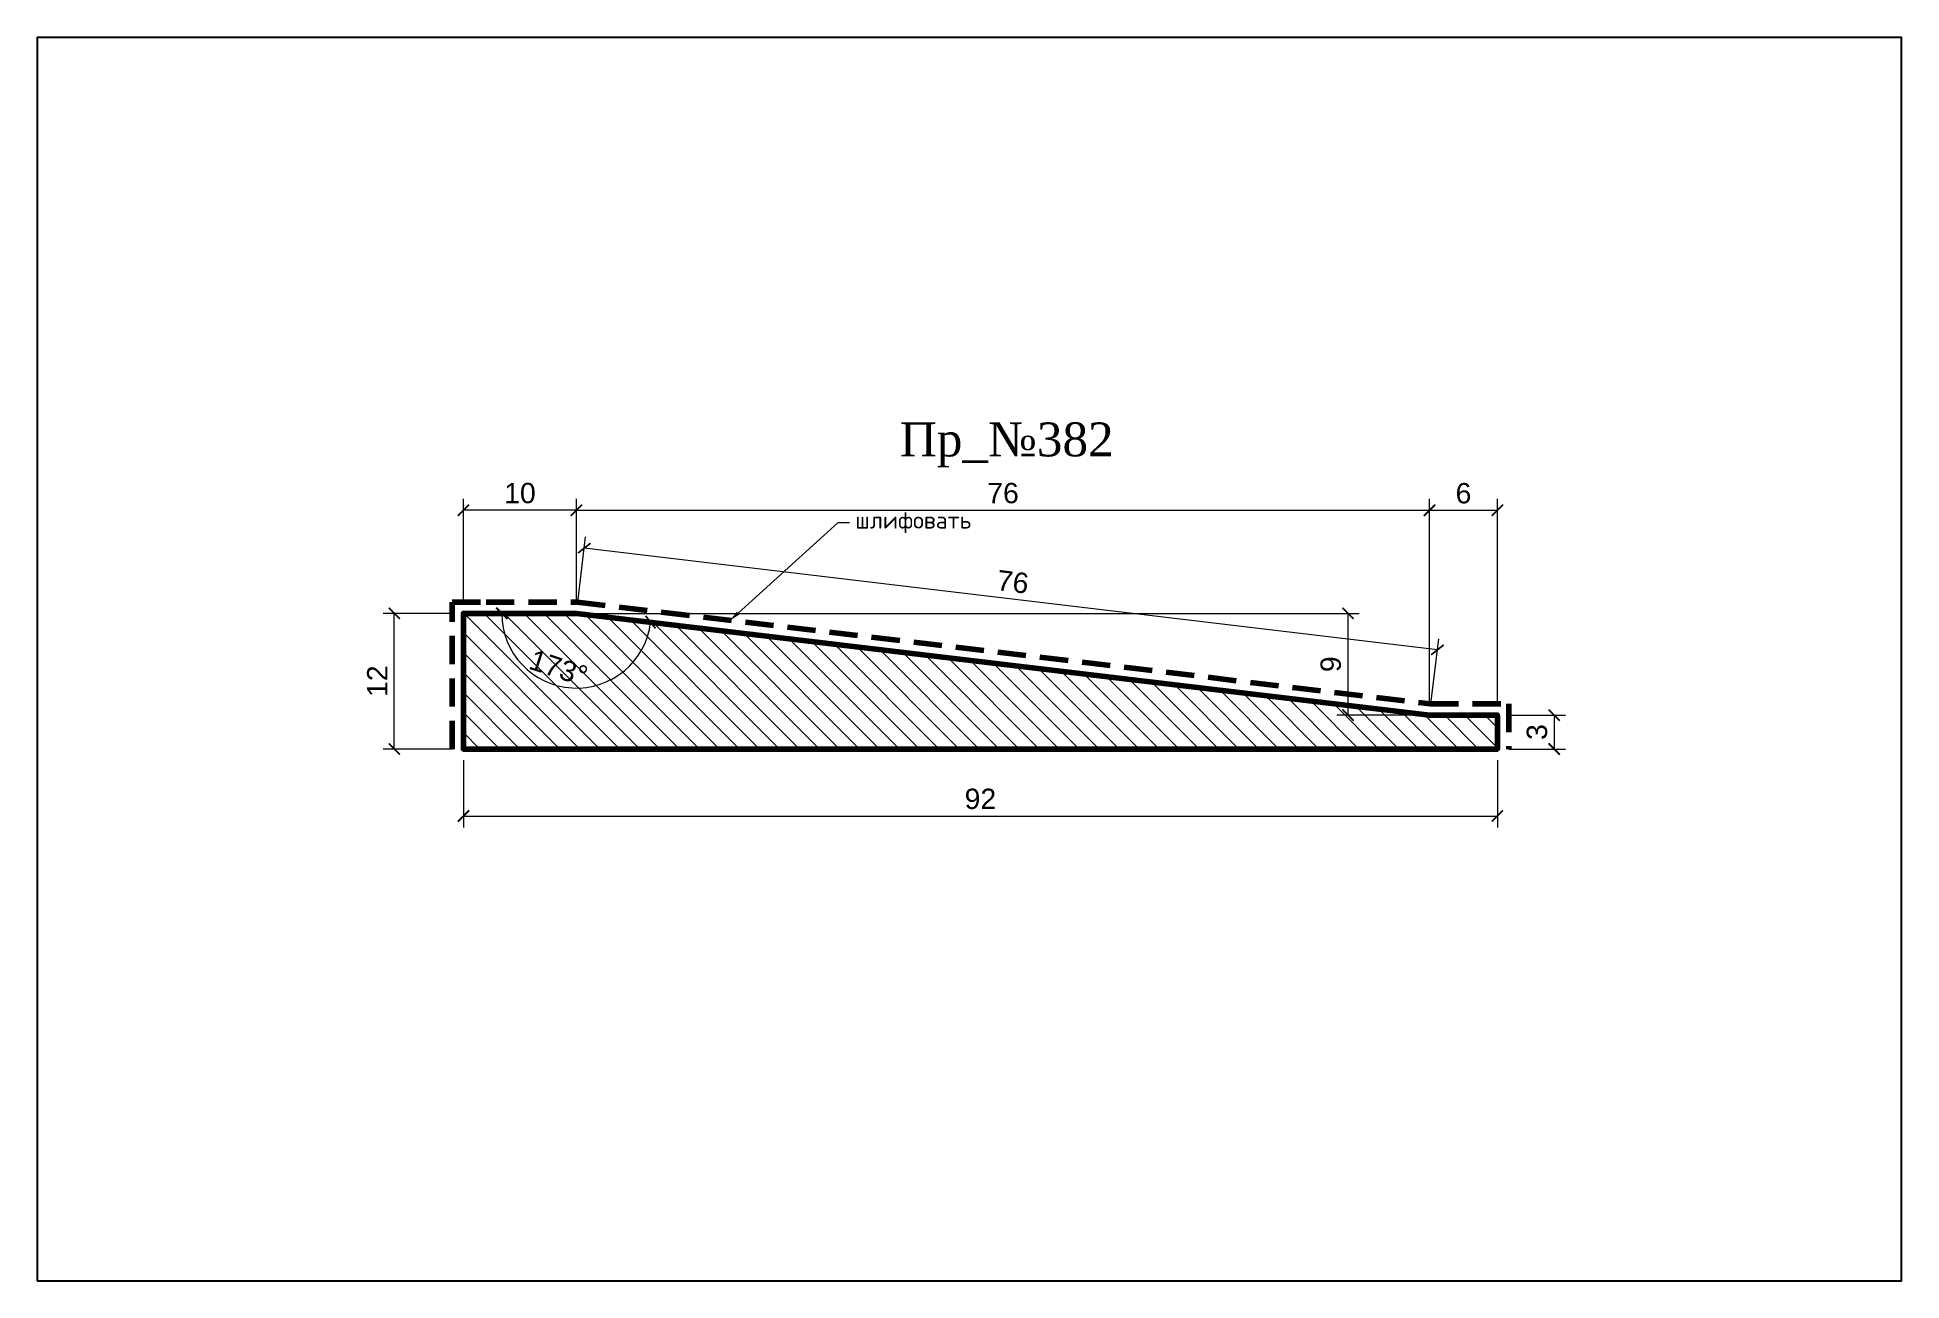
# Model space of a CAD drawing. Header units: millimetres. Extents: x 511 to 676, y -7230 to -7120.
import ezdxf
from ezdxf import colors
from ezdxf.entities.mleader import LeaderData, LeaderLine
from ezdxf.math import Vec2, Vec3

# ---------------------------------------------------------------- set-up
doc = ezdxf.new("R2010")
doc.units = ezdxf.units.MM
doc.linetypes.add('HIDDEN', pattern=[0.375, 0.25, -0.125])
doc.layers.add('Outside panel', color=7, linetype='Continuous', lineweight=18, true_color=0x7f5e57)
doc.layers.add('линия 50', color=1, linetype='Continuous', lineweight=100)
doc.layers.add('служебный слой РАЗМЕРЫ', color=7, linetype='Continuous', lineweight=9)
doc.layers.add('размеры в модели', color=7, linetype='Continuous')
doc.styles.add('ELECT', font='times.ttf')
doc.styles.get("Standard").update_dxf_attribs({"font": 'arial.ttf'})
doc.styles.add('ЕСКД профили текст', font='isocpeur.ttf')
doc.dimstyles.new('M_1', dxfattribs={"dimtxt": 1.8, "dimasz": 1, "dimexe": 1, "dimexo": 1, "dimgap": 0.6, "dimtad": 1, "dimdec": 0, "dimdsep": 46, "dimtxsty": 'Standard', "dimblk": 'ARCHTICK', "dimcen": -5, "dimclrd": 7, "dimclre": 7, "dimclrt": 7, "dimadec": 0, "dimazin": 0, "dimtfac": 1, "dimtdec": 0, "dimtmove": 0, "dimatfit": 3, "dimfxl": 1, "dimtolj": 1, "dimtzin": 0, "dimlwd": 5, "dimlwe": 5, "dimarcsym": 0})

# ---------------------------------------------------------------- blocks, each defined once
blk = doc.blocks.new('_ArchTick')
at = {"color": 0, "linetype": 'ByBlock', "const_width": 0.15}
blk.add_lwpolyline([(-0.5, -0.5), (0.5, 0.5)], dxfattribs=at)
blk = doc.blocks.new('*D10')
at = {"layer": 'Defpoints', "color": 0, "ltscale": 1000, "transparency": 16777216}
for p in [(551.08, -7170.7), (559.08, -7170.7), (559.08, -7170.7), (561.92, -7176.66), (634.58, -7179.7)]:
    blk.add_point(p, dxfattribs=at)
at = {"layer": 'размеры в модели', "color": 7, "lineweight": 5, "ltscale": 1000, "transparency": 16777216}
blk.add_arc((559.08, -7170.7), 6.61, 180, 353.2021, dxfattribs=at)
for p, rotation in [((552.48, -7170.7), 89.99999999999788), ((565.64, -7171.48), 83.20211749971403)]:
    blk.add_blockref('_ArchTick', p, dxfattribs=dict(at, rotation=rotation))
at = {"layer": 'размеры в модели', "color": 7, "ltscale": 1000, "transparency": 16777216, "insert": (557.5, -7175.53), "char_height": 1.8, "attachment_point": 5, "rotation": 341.8574}
blk.add_mtext('\\A1;173°', dxfattribs=at)
blk = doc.blocks.new('*D9')
at = {"layer": 'Defpoints', "color": 0, "ltscale": 1000, "transparency": 16777216}
for p in [(549.08, -7182.7), (640.58, -7182.7), (640.58, -7188.63)]:
    blk.add_point(p, dxfattribs=at)
at = {"layer": 'размеры в модели', "color": 7, "lineweight": 5, "ltscale": 1000, "transparency": 16777216}
for p, q in [((549.08, -7183.7), (549.08, -7189.63)), ((640.58, -7183.7), (640.58, -7189.63)), ((549.08, -7188.63), (640.58, -7188.63))]:
    blk.add_line(p, q, dxfattribs=at)
at = {"layer": 'размеры в модели', "color": 7, "lineweight": 5, "ltscale": 1000, "transparency": 16777216, "rotation": 180}
blk.add_blockref('_ArchTick', (549.08, -7188.63), dxfattribs=at)
at = {"layer": 'размеры в модели', "color": 7, "lineweight": 5, "ltscale": 1000, "transparency": 16777216}
blk.add_blockref('_ArchTick', (640.58, -7188.63), dxfattribs=at)
at = {"layer": 'размеры в модели', "color": 7, "ltscale": 1000, "transparency": 16777216, "insert": (594.83, -7187.12), "char_height": 1.8, "attachment_point": 5}
blk.add_mtext('\\A1;92', dxfattribs=at)
blk = doc.blocks.new('*D8')
at = {"layer": 'Defpoints', "color": 0, "ltscale": 1000, "transparency": 16777216}
for p in [(559.08, -7170.7), (627.36, -7179.7), (634.58, -7179.7)]:
    blk.add_point(p, dxfattribs=at)
at = {"layer": 'размеры в модели', "color": 7, "lineweight": 5, "ltscale": 1000, "transparency": 16777216}
for p, q in [((560.08, -7170.7), (628.36, -7170.7)), ((627.36, -7170.7), (627.36, -7179.7)), ((633.58, -7179.7), (626.36, -7179.7))]:
    blk.add_line(p, q, dxfattribs=at)
for p, rotation in [((627.36, -7170.7), 90), ((627.36, -7179.7), 270)]:
    blk.add_blockref('_ArchTick', p, dxfattribs=dict(at, rotation=rotation))
at = {"layer": 'размеры в модели', "color": 7, "ltscale": 1000, "transparency": 16777216, "insert": (625.84, -7175.2), "char_height": 1.8, "attachment_point": 5, "rotation": 90}
blk.add_mtext('\\A1;9', dxfattribs=at)
blk = doc.blocks.new('*D7')
at = {"layer": 'Defpoints', "color": 0, "ltscale": 1000, "transparency": 16777216}
for p in [(640.58, -7179.7), (640.58, -7182.7), (645.61, -7182.7)]:
    blk.add_point(p, dxfattribs=at)
at = {"layer": 'размеры в модели', "color": 7, "lineweight": 5, "ltscale": 1000, "transparency": 16777216}
for p, q in [((641.58, -7179.7), (646.61, -7179.7)), ((645.61, -7179.7), (645.61, -7182.7)), ((641.58, -7182.7), (646.61, -7182.7))]:
    blk.add_line(p, q, dxfattribs=at)
for p, rotation in [((645.61, -7179.7), 90), ((645.61, -7182.7), 270)]:
    blk.add_blockref('_ArchTick', p, dxfattribs=dict(at, rotation=rotation))
at = {"layer": 'размеры в модели', "color": 7, "ltscale": 1000, "transparency": 16777216, "insert": (644.09, -7181.2), "char_height": 1.8, "attachment_point": 5, "rotation": 90}
blk.add_mtext('\\A1;3', dxfattribs=at)
blk = doc.blocks.new('*D6')
at = {"layer": 'Defpoints', "color": 0, "ltscale": 1000, "transparency": 16777216}
for p in [(542.96, -7170.7), (549.08, -7170.7), (549.08, -7182.7)]:
    blk.add_point(p, dxfattribs=at)
at = {"layer": 'размеры в модели', "color": 7, "lineweight": 5, "ltscale": 1000, "transparency": 16777216}
for p, q in [((548.08, -7170.7), (541.96, -7170.7)), ((542.96, -7182.7), (542.96, -7170.7)), ((548.08, -7182.7), (541.96, -7182.7))]:
    blk.add_line(p, q, dxfattribs=at)
for p, rotation in [((542.96, -7170.7), 90), ((542.96, -7182.7), 270)]:
    blk.add_blockref('_ArchTick', p, dxfattribs=dict(at, rotation=rotation))
at = {"layer": 'размеры в модели', "color": 7, "ltscale": 1000, "transparency": 16777216, "insert": (541.45, -7176.7), "char_height": 1.8, "attachment_point": 5, "rotation": 90}
blk.add_mtext('\\A1;12', dxfattribs=at)
blk = doc.blocks.new('*D5')
at = {"layer": 'Defpoints', "color": 0, "ltscale": 1000, "transparency": 16777216}
for p in [(559.77, -7164.93), (559.08, -7170.7), (634.58, -7179.7)]:
    blk.add_point(p, dxfattribs=at)
at = {"layer": 'размеры в модели', "color": 7, "lineweight": 5, "ltscale": 1000, "transparency": 16777216}
for p, q in [((559.2, -7169.71), (559.89, -7163.94)), ((635.27, -7173.93), (559.77, -7164.93)), ((634.7, -7178.71), (635.39, -7172.94))]:
    blk.add_line(p, q, dxfattribs=at)
for p, rotation in [((559.77, -7164.93), 173.2021174997137), ((635.27, -7173.93), 353.2021174997137)]:
    blk.add_blockref('_ArchTick', p, dxfattribs=dict(at, rotation=rotation))
at = {"layer": 'размеры в модели', "color": 7, "ltscale": 1000, "transparency": 16777216, "insert": (597.7, -7167.92), "char_height": 1.8, "attachment_point": 5, "rotation": 353.2021}
blk.add_mtext('\\A1;76', dxfattribs=at)
blk = doc.blocks.new('*D3')
at = {"layer": 'Defpoints', "color": 0, "ltscale": 1000, "transparency": 16777216}
for p in [(634.58, -7161.58), (559.08, -7170.7), (634.58, -7179.7)]:
    blk.add_point(p, dxfattribs=at)
at = {"layer": 'размеры в модели', "color": 7, "lineweight": 5, "ltscale": 1000, "transparency": 16777216}
for p, q in [((559.08, -7169.7), (559.08, -7160.58)), ((634.58, -7178.7), (634.58, -7160.58)), ((559.08, -7161.58), (634.58, -7161.58))]:
    blk.add_line(p, q, dxfattribs=at)
at = {"layer": 'размеры в модели', "color": 7, "lineweight": 5, "ltscale": 1000, "transparency": 16777216, "rotation": 180}
blk.add_blockref('_ArchTick', (559.08, -7161.58), dxfattribs=at)
at = {"layer": 'размеры в модели', "color": 7, "lineweight": 5, "ltscale": 1000, "transparency": 16777216}
blk.add_blockref('_ArchTick', (634.58, -7161.58), dxfattribs=at)
at = {"layer": 'размеры в модели', "color": 7, "ltscale": 1000, "transparency": 16777216, "insert": (596.83, -7160.07), "char_height": 1.8, "attachment_point": 5}
blk.add_mtext('\\A1;76', dxfattribs=at)
blk = doc.blocks.new('*D2')
at = {"layer": 'Defpoints', "color": 0, "ltscale": 1000, "transparency": 16777216}
for p in [(549.08, -7161.58), (549.08, -7170.7), (559.08, -7170.7)]:
    blk.add_point(p, dxfattribs=at)
at = {"layer": 'размеры в модели', "color": 7, "lineweight": 5, "ltscale": 1000, "transparency": 16777216}
for p, q in [((549.08, -7169.7), (549.08, -7160.58)), ((559.08, -7169.7), (559.08, -7160.58)), ((559.08, -7161.58), (549.08, -7161.58))]:
    blk.add_line(p, q, dxfattribs=at)
at = {"layer": 'размеры в модели', "color": 7, "lineweight": 5, "ltscale": 1000, "transparency": 16777216, "rotation": 180}
blk.add_blockref('_ArchTick', (549.08, -7161.58), dxfattribs=at)
at = {"layer": 'размеры в модели', "color": 7, "lineweight": 5, "ltscale": 1000, "transparency": 16777216}
blk.add_blockref('_ArchTick', (559.08, -7161.58), dxfattribs=at)
at = {"layer": 'размеры в модели', "color": 7, "ltscale": 1000, "transparency": 16777216, "insert": (554.08, -7160.07), "char_height": 1.8, "attachment_point": 5}
blk.add_mtext('\\A1;10', dxfattribs=at)

msp = doc.modelspace()

# ---------------------------------------------------------------- hatches: boundary and pattern name
at = {"layer": 'Outside panel', "ltscale": 1000}
h = msp.add_hatch(dxfattribs=at)
h.set_pattern_fill('ANSI31', color=256, scale=10, angle=90)
h.set_pattern_definition([(135, (-310880.5295, 89204.8166), (-0.8838834765, -0.8838834765), [])])
h.paths.add_polyline_path([(549.08, -7182.7), (549.08, -7170.7), (551.08, -7170.7), (559.08, -7170.7), (634.58, -7179.7), (640.58, -7179.7), (640.58, -7182.7)])

# ---------------------------------------------------------------- linework, layer by layer
at = {"color": 6, "ltscale": 1000}
msp.add_lwpolyline([(511.36, -7229.74), (676.36, -7229.74), (676.36, -7119.74), (511.36, -7119.74)], close=True, dxfattribs=at)
at = {"layer": 'линия 50', "color": 1, "linetype": 'HIDDEN', "ltscale": 10, "true_color": 0xff0909}
msp.add_lwpolyline([(548.08, -7182.7), (548.08, -7169.7), (551.08, -7169.7), (559.14, -7169.7), (634.64, -7178.7), (641.58, -7178.7), (641.58, -7182.7)], dxfattribs=at)
at = {"layer": 'линия 50', "color": 7}
msp.add_lwpolyline([(551.08, -7170.7), (559.08, -7170.7), (634.58, -7179.7), (640.58, -7179.7), (640.58, -7179.7), (640.58, -7179.7), (640.58, -7182.7), (640.58, -7182.7), (640.58, -7182.7), (640.58, -7182.7), (549.08, -7182.7), (549.08, -7170.7)], close=True, dxfattribs=at)

# ---------------------------------------------------------------- texts
at = {"color": 7, "ltscale": 1000, "style": 'ELECT'}
msp.add_text('Пр_№382', height=3, dxfattribs=at).set_placement((587.7, -7156.81))

# ---------------------------------------------------------------- dimensions: what is measured, and where the dimension line sits
at = {"layer": 'размеры в модели', "color": 5, "ltscale": 1000}
for base, p1, p2, picture, middle in [((549.08, -7161.58), (559.08, -7170.7), (549.08, -7170.7), '*D2', (554.08, -7160.07)), ((634.58434323, -7161.58479333), (559.08434323, -7170.69903911), (634.58434323, -7179.69903911), '*D3', (596.83434323, -7160.06576196))]:
    dim = msp.add_linear_dim(base=base, p1=p1, p2=p2, dimstyle='M_1', dxfattribs=at)
    dim.commit()
    dim.dimension.update_dxf_attribs({"geometry": picture, "text_midpoint": middle})
msp.add_linear_dim(base=(640.58, -7161.58), p1=(634.58, -7179.7), p2=(640.58, -7179.7), dimstyle='M_1', dxfattribs=at).render()
dim = msp.add_aligned_dim(p1=(634.58, -7179.7), p2=(559.08, -7170.7), distance=-5.81, dimstyle='M_1', dxfattribs=at)
dim.commit()
dim.dimension.update_dxf_attribs({"geometry": '*D5', "text_midpoint": (597.7, -7167.92)})
for base, p1, p2, angle, picture, middle in [((542.96, -7170.7), (549.08, -7182.7), (549.08, -7170.7), 270, '*D6', (541.45, -7176.7)), ((627.36, -7179.7), (559.08, -7170.7), (634.58, -7179.7), 270, '*D8', (625.84, -7175.2)), ((645.61, -7182.7), (640.58, -7179.7), (640.58, -7182.7), 270, '*D7', (644.09, -7181.2)), ((640.58434323, -7188.63463602), (549.08434323, -7182.69903911), (640.58434323, -7182.69903911), 180, '*D9', (594.83434323, -7187.11560465))]:
    dim = msp.add_linear_dim(base=base, p1=p1, p2=p2, angle=angle, dimstyle='M_1', dxfattribs=at)
    dim.commit()
    dim.dimension.update_dxf_attribs({"geometry": picture, "text_midpoint": middle})
dim = msp.add_angular_dim_2l(base=(561.92, -7176.66), line1=((559.08, -7170.7), (634.58, -7179.7)), line2=((551.08, -7170.7), (559.08, -7170.7)), dimstyle='M_1', dxfattribs=at)
dim.commit()
dim.dimension.update_dxf_attribs({"geometry": '*D10', "text_midpoint": (557.03, -7176.98), "dimtype": 130})

# ---------------------------------------------------------------- leaders
at = {"layer": 'служебный слой РАЗМЕРЫ'}
ml = msp.add_multileader_mtext('Standard', dxfattribs=at)
ml.set_content('\\A1;шлифовать', color=256, style='ЕСКД профили текст')
ml.set_leader_properties(color=256, linetype='ByLayer', lineweight=-1)
ml.build(insert=Vec2(0, 0))
ml.multileader.update_dxf_attribs({"dogleg_length": 1, "arrow_head_size": 1})
ctx = ml.context
ctx.base_point, ctx.char_height, ctx.arrow_head_size, ctx.landing_gap_size, ctx.plane_origin = Vec3(583.25, -7162.67), 1.5, 1, 0.5, Vec3(596.73, -7136.51)
notes = []
notes.append((ctx, [(1, (1, 1, 0), (582.25, -7162.67), (1, 0), 1, [(0, [(572.65, -7171.34)], 0, [])])]))
ctx.mtext.insert, ctx.mtext.flow_direction = Vec3(583.75, -7161.7), 5
for ctx, leaders in notes:
    for number, flags, end, landing, length, lines in leaders:
        leader = LeaderData()
        leader.index, (leader.has_last_leader_line, leader.has_dogleg_vector, leader.attachment_direction) = number, flags
        leader.last_leader_point, leader.dogleg_vector, leader.dogleg_length = Vec3(end), Vec3(landing), length
        for number, points, colour, breaks in lines:
            line = LeaderLine()
            line.index, line.vertices, line.color, line.breaks = number, Vec3.list(points), colors.encode_raw_color(colour), breaks
            leader.lines.append(line)
        ctx.leaders.append(leader)

doc.saveas('drawing.dxf')
